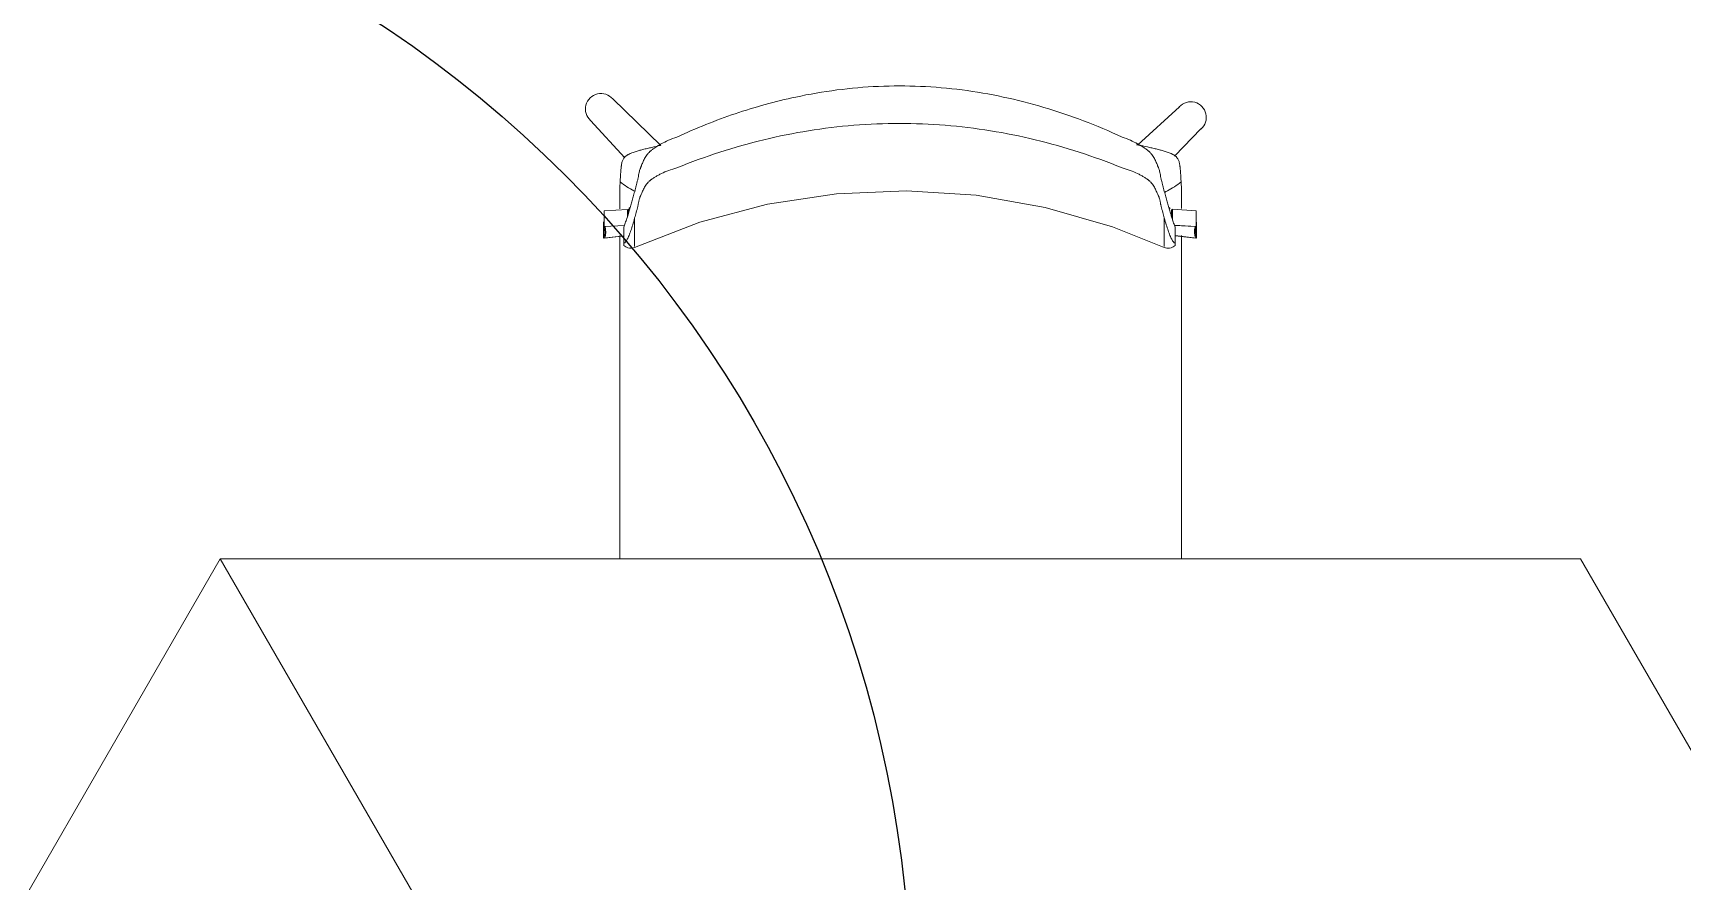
# Model space of a CAD drawing. Header units: millimetres. Extents: x 155920 to 295199, y -4084 to 97293.
# Drawn here: x 182685 to 184079, y 24618 to 25335 of the extents above; entities that cross this region are included whole.
import ezdxf

# ---------------------------------------------------------------- set-up
doc = ezdxf.new("R2010")
doc.units = ezdxf.units.MM
doc.header["$MEASUREMENT"] = 0
doc.layers.add('I-FURN', color=8, linetype='CONTINUOUS', lineweight=9)
doc.layers.add('Social Distancing', color=7, linetype='CONTINUOUS')

msp = doc.modelspace()

# ---------------------------------------------------------------- linework, layer by layer
at = {"layer": 'I-FURN'}
for p, q in [((183215.6, 25239.6), (183175, 25279.1)), ((183654, 25272.4), (183618.9, 25240.2)), ((183156.3, 25260.9), (183185.3, 25229.3)), ((183650.1, 25230.9), (183672.2, 25253.7)), ((183305.8, 25190), (183364.2, 25198.9)), ((183364.2, 25198.9), (183423.3, 25201.5)), ((183423.3, 25201.5), (183482.3, 25197.6)), ((183482.3, 25197.6), (183540.6, 25187.4)), ((183167.6, 25184.4), (183187.5, 25185.7)), ((183167.6, 25171.1), (183167.6, 25184.4)), ((183187.5, 25185.7), (183187.5, 25179.8)), ((183188.4, 25185.8), (183188.4, 25182.8)), ((183248.7, 25174.8), (183305.8, 25190)), ((183540.6, 25187.4), (183597.4, 25171)), ((183647.4, 25179.8), (183647.4, 25185.7)), ((183648.3, 25185.8), (183668.2, 25184.4)), ((183648.3, 25176.9), (183648.3, 25185.8)), ((183668.2, 25184.4), (183668.2, 25171.1)), ((183167.2, 25174.7), (183167.2, 25161.3)), ((183184.9, 25172.2), (183167.6, 25171.1)), ((183184.4, 25157.2), (183184.4, 25170.8)), ((183193.5, 25153.5), (183248.7, 25174.8)), ((183597.4, 25171), (183641.3, 25153.5)), ((183668.2, 25171.1), (183649.9, 25172.3)), ((183667.3, 25171.1), (183649.9, 25172.2)), ((183650.4, 25157.2), (183650.4, 25170.8)), ((183668.5, 25161.4), (183668.5, 25174.7)), ((183167.2, 25161.3), (183184.4, 25163.4)), ((183168.2, 25161.4), (183184.4, 25163.3)), ((183184.4, 25155.1), (183186, 25154)), ((183186, 25154), (183187.7, 25153.3)), ((183187.7, 25153.3), (183189.2, 25153)), ((183189.2, 25153), (183191.5, 25153)), ((183191.5, 25153), (183193.5, 25153.5)), ((183643.4, 25153), (183641.3, 25153.5)), ((183645.7, 25153), (183643.4, 25153)), ((183647.1, 25153.3), (183645.7, 25153)), ((183648.9, 25154), (183647.1, 25153.3)), ((183650.4, 25155.1), (183648.9, 25154)), ((183650.4, 25163.5), (183668.5, 25161.4)), ((183650.4, 25163.4), (183667.6, 25161.3)), ((182843.2, 24890.1), (182268.2, 23894.1)), ((183398.2, 23928.8), (182843.2, 24890.1)), ((183993.2, 24890.1), (182843.2, 24890.1)), ((182843.2, 24890.1), (183398.2, 23928.8)), ((184568.2, 23894.2), (183993.2, 24890.1))]:
    msp.add_line(p, q, dxfattribs=at)
for centre, start, end in [((183165, 25270.6), 40.4176, 228.0338), ((183663.7, 25263.6), 310.3941, 138.0104)]:
    msp.add_arc(centre, 13.1, start, end, dxfattribs=at)
for centre, start_param, end_param in [((183150.8, 25180.1), 5.960696, 6.044337), ((183150.8, 25166.7), 5.960696, 6.540192), ((183151.7, 25166.8), 5.960696, 6.540192), ((183684.1, 25166.7), 2.884586, 3.464082), ((183685, 25166.8), 2.884586, 3.464082), ((183685, 25180.1), 3.380441, 3.464082)]:
    msp.add_ellipse(centre, major_axis=(17.4, 0), ratio=0.978487, start_param=start_param, end_param=end_param, dxfattribs=at)
for points, knots in [([(183229.3, 25246.9), (183245.3, 25254.4), (183278.2, 25267.5), (183335.1, 25283.3), (183399.6, 25291.8), (183470.6, 25288.7), (183528.4, 25276.2), (183573.1, 25261), (183594.8, 25251.9), (183605.6, 25246.9)], [-1, -1, -1, -1, -0.863636, -0.727273, -0.545455, -0.363636, -0.181818, -0.090909, 0, 0, 0, 0]), ([(183605.6, 25220.8), (183593.6, 25225.7), (183569.5, 25234.5), (183519.9, 25248.6), (183456.2, 25258.9), (183378.7, 25258.9), (183315, 25248.6), (183265.4, 25234.5), (183241.2, 25225.7), (183229.3, 25220.8)], [-1, -1, -1, -1, -0.9, -0.8, -0.6, -0.4, -0.2, -0.1, 0, 0, 0, 0]), ([(183181.2, 25209.1), (183181.3, 25210.2), (183181.4, 25211.9), (183181.5, 25213.8), (183181.6, 25214.9), (183181.6, 25215.7), (183181.7, 25216.5), (183181.8, 25217.5), (183181.9, 25218.8), (183182, 25220), (183182.1, 25220.9), (183182.1, 25221.4), (183182.2, 25221.8), (183182.2, 25222.2), (183182.3, 25222.7), (183182.4, 25223.6), (183182.6, 25224.8), (183183, 25226.1), (183183.4, 25227.3), (183184, 25228.6), (183184.9, 25229.7), (183185.9, 25230.7), (183186.8, 25231.3), (183187.5, 25231.7), (183188.1, 25232.1), (183189.1, 25232.6), (183190.4, 25233.2), (183192.1, 25233.9), (183193.9, 25234.5), (183195.6, 25235), (183197.2, 25235.5), (183198.8, 25235.9), (183200.5, 25236.3), (183202.3, 25236.8), (183204.8, 25237.4), (183209.2, 25238.4), (183212.9, 25239.2), (183215.3, 25239.7)], [0, 0, 0, 0, 0.0625, 0.09375, 0.109375, 0.125, 0.140625, 0.15625, 0.1875, 0.21875, 0.234375, 0.242188, 0.25, 0.257812, 0.265625, 0.28125, 0.3125, 0.34375, 0.375, 0.40625, 0.4375, 0.46875, 0.484375, 0.5, 0.515625, 0.53125, 0.5625, 0.59375, 0.625, 0.65625, 0.6875, 0.71875, 0.75, 0.78125, 0.8125, 0.875, 1, 1, 1, 1]), ([(183186.9, 25177.9), (183187.5, 25179.8), (183188.6, 25183.1), (183190, 25188.1), (183191.2, 25192.2), (183192.3, 25196.4), (183193.5, 25200.9), (183194.6, 25204.9), (183195.4, 25208.3), (183196, 25210.4), (183196.4, 25212.1), (183196.7, 25213.8), (183197, 25215.5), (183197.4, 25217.3), (183197.7, 25218.6), (183198.1, 25219.8), (183198.4, 25220.6), (183198.6, 25221.1), (183198.7, 25221.5), (183198.9, 25221.9), (183199.1, 25222.4), (183199.5, 25223.3), (183200, 25224.6), (183200.6, 25226.3), (183201.4, 25228), (183202.3, 25229.7), (183203.5, 25231.4), (183204.6, 25232.8), (183205.6, 25233.8), (183206.2, 25234.4), (183206.6, 25234.8), (183207.1, 25235.2), (183207.8, 25235.8), (183209, 25236.7), (183210.8, 25238), (183213.3, 25239.6), (183216.9, 25241.7), (183222, 25244.2), (183226.8, 25246), (183229.3, 25246.9)], [0, 0, 0, 0, 0.142857, 0.214286, 0.285714, 0.357143, 0.428571, 0.5, 0.535714, 0.571429, 0.589286, 0.607143, 0.642857, 0.660714, 0.678571, 0.696429, 0.705357, 0.709821, 0.714286, 0.71875, 0.723214, 0.732143, 0.75, 0.767857, 0.785714, 0.803571, 0.821429, 0.839286, 0.848214, 0.852679, 0.857143, 0.861607, 0.866071, 0.875, 0.892857, 0.910714, 0.928571, 0.964286, 1, 1, 1, 1]), ([(183605.6, 25246.9), (183608.1, 25246), (183612.8, 25244.2), (183617.9, 25241.7), (183621.5, 25239.6), (183624, 25238), (183625.9, 25236.7), (183627.1, 25235.8), (183627.7, 25235.2), (183628.2, 25234.8), (183628.7, 25234.4), (183629.3, 25233.8), (183630.2, 25232.8), (183631.4, 25231.4), (183632.5, 25229.7), (183633.4, 25228), (183634.2, 25226.3), (183634.9, 25224.6), (183635.4, 25223.3), (183635.7, 25222.4), (183635.9, 25221.9), (183636.1, 25221.5), (183636.3, 25221.1), (183636.5, 25220.6), (183636.8, 25219.8), (183637.2, 25218.6), (183637.5, 25217.3), (183637.8, 25215.5), (183638.1, 25213.8), (183638.4, 25212.1), (183638.7, 25210.9), (183639.1, 25209.6), (183639.5, 25207.9), (183640.3, 25204.9), (183641.3, 25200.9), (183642.5, 25196.4), (183643.7, 25192.2), (183644.8, 25188.1), (183645.9, 25184.3), (183647, 25180.9), (183647.6, 25178.9), (183648, 25177.9)], [0, 0, 0, 0, 0.035714, 0.071429, 0.089286, 0.107143, 0.125, 0.133929, 0.138393, 0.142857, 0.147321, 0.151786, 0.160714, 0.178571, 0.196429, 0.214286, 0.232143, 0.25, 0.267857, 0.276786, 0.28125, 0.285714, 0.290179, 0.294643, 0.303571, 0.321429, 0.339286, 0.357143, 0.392857, 0.410714, 0.428571, 0.446429, 0.464286, 0.5, 0.571429, 0.642857, 0.714286, 0.785714, 0.857143, 0.928571, 1, 1, 1, 1]), ([(183621.5, 25239.7), (183623.8, 25239.2), (183627.6, 25238.4), (183632, 25237.4), (183634.4, 25236.8), (183636.3, 25236.3), (183638, 25235.9), (183639.5, 25235.5), (183641.1, 25235), (183642.8, 25234.5), (183644.6, 25233.9), (183646.3, 25233.2), (183647.6, 25232.6), (183648.6, 25232.1), (183649.3, 25231.7), (183650, 25231.3), (183650.8, 25230.7), (183651.8, 25229.7), (183652.7, 25228.6), (183653.3, 25227.3), (183653.8, 25226.1), (183654.1, 25224.8), (183654.3, 25223.6), (183654.4, 25222.7), (183654.5, 25222.2), (183654.6, 25221.8), (183654.6, 25221.4), (183654.7, 25220.9), (183654.8, 25220), (183654.9, 25218.8), (183655, 25217.5), (183655, 25216.5), (183655.1, 25215.7), (183655.2, 25214.9), (183655.2, 25213.8), (183655.3, 25211.9), (183655.4, 25210.2), (183655.5, 25209.1)], [0, 0, 0, 0, 0.125, 0.1875, 0.21875, 0.25, 0.28125, 0.3125, 0.34375, 0.375, 0.40625, 0.4375, 0.46875, 0.484375, 0.5, 0.515625, 0.53125, 0.5625, 0.59375, 0.625, 0.65625, 0.6875, 0.71875, 0.734375, 0.742188, 0.75, 0.757812, 0.765625, 0.78125, 0.8125, 0.84375, 0.859375, 0.875, 0.890625, 0.90625, 0.9375, 1, 1, 1, 1]), ([(183229.3, 25220.8), (183226.8, 25220.1), (183222.1, 25218.6), (183217.1, 25216.5), (183213.5, 25214.7), (183211, 25213.3), (183209.2, 25212.1), (183208, 25211.2), (183207.3, 25210.7), (183206.8, 25210.3), (183206.3, 25209.9), (183205.7, 25209.4), (183204.8, 25208.5), (183203.6, 25207.1), (183202.4, 25205.4), (183201.4, 25203.6), (183200.6, 25202), (183199.9, 25200.3), (183199.3, 25199), (183199, 25198.2), (183198.7, 25197.7), (183198.6, 25197.3), (183198.4, 25197), (183198.2, 25196.5), (183197.9, 25195.8), (183197.6, 25194.7), (183197.2, 25193.6), (183196.9, 25192.1), (183196.7, 25190.6), (183196.4, 25189.2), (183196.2, 25188), (183195.8, 25186.8), (183195.4, 25185.2), (183194.6, 25182.4), (183194, 25180), (183193.5, 25178.5)], [0, 0, 0, 0, 0.0625, 0.125, 0.15625, 0.1875, 0.21875, 0.234375, 0.242188, 0.25, 0.257812, 0.265625, 0.28125, 0.3125, 0.34375, 0.375, 0.40625, 0.4375, 0.46875, 0.484375, 0.492188, 0.5, 0.507812, 0.515625, 0.53125, 0.5625, 0.59375, 0.625, 0.6875, 0.71875, 0.75, 0.78125, 0.8125, 0.875, 1, 1, 1, 1]), ([(183641.3, 25178.5), (183640.9, 25180), (183640.2, 25182.4), (183639.4, 25185.2), (183639, 25186.8), (183638.7, 25188), (183638.4, 25189.2), (183638.1, 25190.6), (183637.9, 25192.1), (183637.6, 25193.6), (183637.3, 25194.7), (183636.9, 25195.8), (183636.6, 25196.5), (183636.4, 25197), (183636.3, 25197.3), (183636.1, 25197.7), (183635.9, 25198.2), (183635.5, 25199), (183634.9, 25200.3), (183634.2, 25202), (183633.4, 25203.6), (183632.4, 25205.4), (183631.3, 25207.1), (183630.1, 25208.5), (183629.1, 25209.4), (183628.5, 25209.9), (183628, 25210.3), (183627.5, 25210.7), (183626.9, 25211.2), (183625.7, 25212.1), (183623.8, 25213.3), (183621.3, 25214.7), (183617.7, 25216.5), (183612.7, 25218.6), (183608, 25220.1), (183605.6, 25220.8)], [0, 0, 0, 0, 0.125, 0.1875, 0.21875, 0.25, 0.28125, 0.3125, 0.375, 0.40625, 0.4375, 0.46875, 0.484375, 0.492188, 0.5, 0.507812, 0.515625, 0.53125, 0.5625, 0.59375, 0.625, 0.65625, 0.6875, 0.71875, 0.734375, 0.742188, 0.75, 0.757812, 0.765625, 0.78125, 0.8125, 0.84375, 0.875, 0.9375, 1, 1, 1, 1]), ([(183181.2, 25209.1), (183183.1, 25207.5), (183186.9, 25204.7), (183191.2, 25202.1), (183193.5, 25201), (183193.9, 25200.8)], [0, 0, 0, 0, 0.02777778, 0.05555556, 0.06066679, 0.06066679, 0.06066679, 0.06066679]), ([(183641.5, 25200.1), (183642.3, 25200.5), (183645.1, 25201.9), (183649.8, 25204.7), (183653.6, 25207.5), (183655.5, 25209.1)], [0.93303317, 0.93303317, 0.93303317, 0.93303317, 0.94444444, 0.97222222, 1, 1, 1, 1]), ([(183193.5, 25154.2), (183193.5, 25154.4), (183193.5, 25155.1), (183193.5, 25157.1), (183193.5, 25161), (183193.5, 25168.2), (183193.5, 25174.7), (183193.5, 25178.5)], [0.4444444, 0.4444444, 0.4444444, 0.4444444, 0.5138889, 0.5833333, 0.7222222, 0.8611111, 1, 1, 1, 1]), ([(183641.3, 25178.5), (183641.3, 25175.5), (183641.3, 25170.1), (183641.3, 25163.7), (183641.3, 25159), (183641.3, 25156.3), (183641.3, 25154.9), (183641.3, 25154.4), (183641.3, 25154.2)], [0, 0, 0, 0, 0.1111111, 0.2222222, 0.3333333, 0.4444444, 0.5, 0.5555556, 0.5555556, 0.5555556, 0.5555556]), ([(183181, 24889.8), (183181, 24889.9), (183181, 24892.6), (183181, 24897.7), (183181, 24905.4), (183181, 24913), (183181, 24923.1), (183181, 24935.5), (183181, 24948), (183181, 24958), (183181, 24965.7), (183181, 24973.3), (183181, 24983.4), (183181, 24995.9), (183181, 25010.9), (183181, 25026), (183181, 25041.2), (183181, 25056.1), (183181, 25068.5), (183181, 25078.5), (183181, 25086.2), (183181, 25093.7), (183181, 25103.6), (183181, 25115.9), (183181, 25128.2), (183181, 25138.3), (183181, 25146.1), (183181, 25153.9), (183181, 25159.7), (183181, 25163), (183181, 25163.7)], [-0.7511307, -0.7511307, -0.7511307, -0.7511307, -0.75, -0.7321429, -0.7142857, -0.6964286, -0.6785714, -0.6428571, -0.6071429, -0.5892857, -0.5714286, -0.5535714, -0.5357143, -0.5, -0.4642857, -0.4285714, -0.3928571, -0.3571429, -0.3214286, -0.3035714, -0.2857143, -0.2678571, -0.25, -0.2142857, -0.1785714, -0.1607143, -0.1428571, -0.125, -0.1071429, -0.1022726, -0.1022726, -0.1022726, -0.1022726]), ([(183184.4, 25157.2), (183184.4, 25156.6), (183184.4, 25155.8), (183184.4, 25155.1), (183184.4, 25155), (183184.4, 25155.7), (183184.4, 25156.4), (183184.4, 25156.8)], [0, 0, 0, 0, 0.125, 0.25, 0.375, 0.5, 0.5828112, 0.5828112, 0.5828112, 0.5828112]), ([(183650.4, 25156.8), (183650.4, 25156.4), (183650.4, 25155.6), (183650.4, 25155), (183650.4, 25155.1), (183650.4, 25155.8), (183650.4, 25156.6), (183650.4, 25157.2)], [0.4162183, 0.4162183, 0.4162183, 0.4162183, 0.5, 0.625, 0.75, 0.875, 1, 1, 1, 1]), ([(183655.7, 25163.6), (183655.7, 25163.2), (183655.7, 25157.6), (183655.7, 25146.8), (183655.7, 25131.4), (183655.7, 25116.4), (183655.7, 25103.9), (183655.7, 25093.8), (183655.7, 25086.1), (183655.7, 25078.5), (183655.7, 25068.4), (183655.7, 25055.9), (183655.7, 25043.5), (183655.7, 25033.5), (183655.7, 25025.9), (183655.7, 25018.3), (183655.7, 25008.4), (183655.7, 24996), (183655.7, 24983.6), (183655.7, 24973.6), (183655.7, 24966), (183655.7, 24958.4), (183655.7, 24948.3), (183655.7, 24935.7), (183655.7, 24920.6), (183655.7, 24905.2), (183655.7, 24895), (183655.7, 24889.9), (183655.7, 24889.8)], [-0.896036, -0.896036, -0.896036, -0.896036, -0.8928571, -0.8571429, -0.8214286, -0.7857143, -0.75, -0.7321429, -0.7142857, -0.6964286, -0.6785714, -0.6428571, -0.6071429, -0.5892857, -0.5714286, -0.5535714, -0.5357143, -0.5, -0.4642857, -0.4464286, -0.4285714, -0.4107143, -0.3928571, -0.3571429, -0.3214286, -0.2857143, -0.25, -0.2493139, -0.2493139, -0.2493139, -0.2493139])]:
    msp.add_open_spline(points, degree=3, knots=knots, dxfattribs=at)
for points in [[(183621.5, 25239.7), (183620.2, 25239.9), (183619, 25240.2), (183617.8, 25240.4)], [(183617.9, 25240.4), (183619.1, 25240.2), (183620.3, 25239.9), (183621.5, 25239.7)], [(183181, 25205.3), (183181.1, 25205.9), (183181.1, 25207.2), (183181.2, 25208.5), (183181.2, 25209.1)], [(183655.5, 25209.1), (183655.5, 25208.5), (183655.6, 25207.2), (183655.7, 25205.9), (183655.7, 25205.3)], [(183181, 25186.3), (183181, 25192.8), (183181, 25199.1), (183181, 25205.3)], [(183655.7, 25205.3), (183655.7, 25199.2), (183655.7, 25192.9), (183655.7, 25186.4)], [(183189.8, 25187.3), (183189.4, 25187.1), (183189, 25186.8), (183188.6, 25186.5)], [(183646.2, 25186.5), (183645.9, 25186.8), (183645.5, 25187.1), (183645.1, 25187.3)], [(183193.5, 25178.5), (183193, 25176.4), (183191.9, 25172.6), (183190.3, 25167.7), (183188.7, 25163.5), (183187.3, 25160.2), (183185.8, 25158.1), (183184.9, 25157.3), (183184.4, 25157.2)], [(183184.4, 25170.8), (183184.8, 25171.9), (183185.6, 25174.1), (183186.4, 25176.6), (183186.9, 25177.9)], [(183650.4, 25157.2), (183650, 25157.3), (183649.1, 25158.1), (183647.6, 25160.2), (183646.1, 25163.5), (183644.6, 25167.7), (183642.9, 25172.6), (183641.8, 25176.4), (183641.3, 25178.5)], [(183648, 25177.9), (183648.4, 25176.6), (183649.2, 25174.1), (183650, 25171.9), (183650.4, 25170.8)]]:
    msp.add_open_spline(points, degree=3, dxfattribs=at)
at = {"layer": 'Social Distancing'}
msp.add_circle((182427.1, 24508.1), 1000, dxfattribs=at)

doc.saveas('drawing.dxf')
